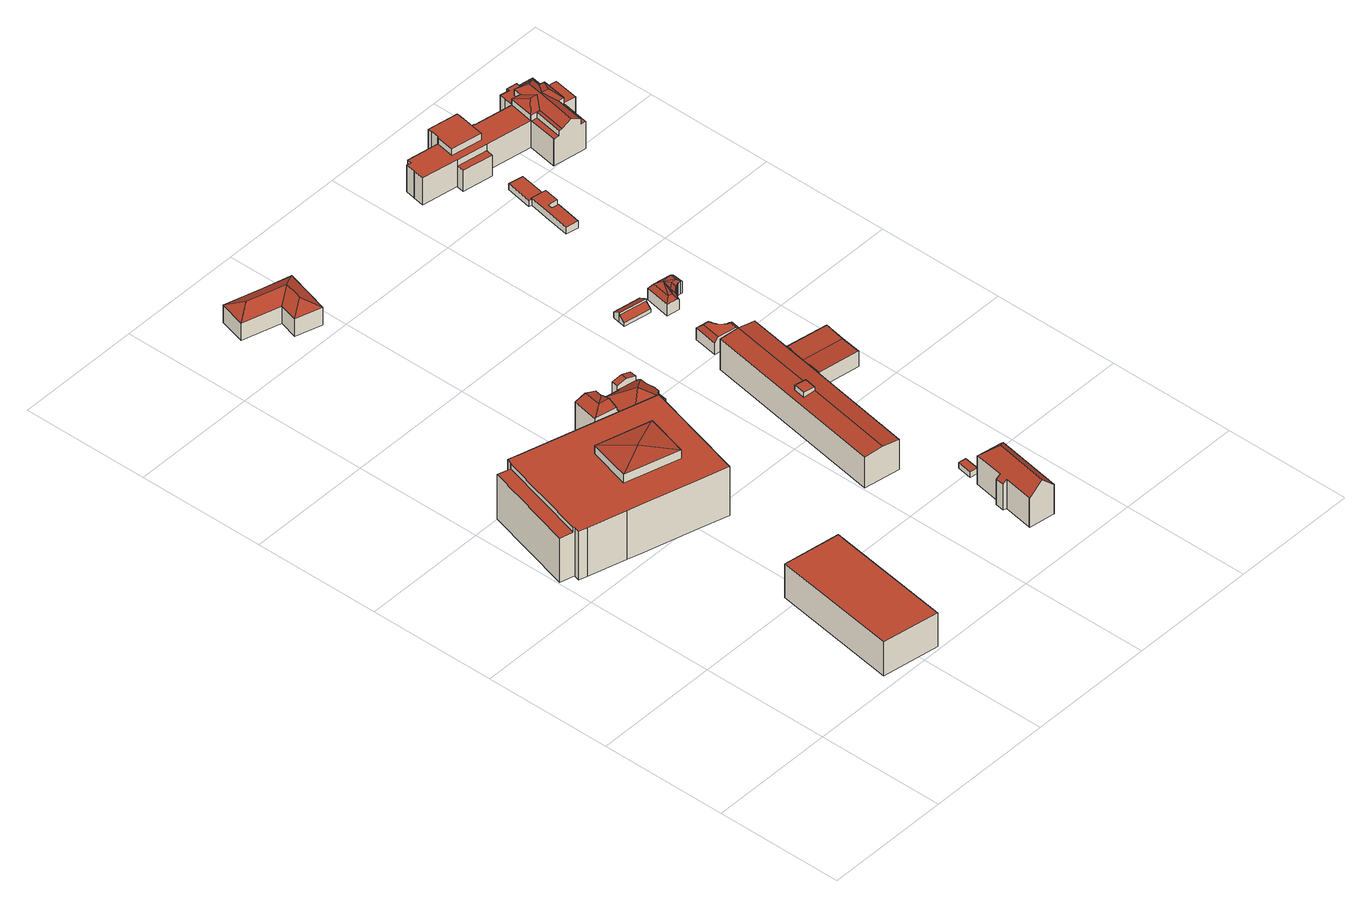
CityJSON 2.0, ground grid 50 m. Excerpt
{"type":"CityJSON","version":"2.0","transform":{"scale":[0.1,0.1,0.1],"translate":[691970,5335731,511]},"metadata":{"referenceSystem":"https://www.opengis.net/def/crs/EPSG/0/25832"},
"CityObjects":{
"building1":{"type":"Building","attributes":{"Gemeindeschluessel":"09162000","HoeheDach":"527.610","HoeheGrund":"512.889","Methode":"2000","NiedrigsteTraufeDesGebaeudes":"527.610","Geometrietyp2DReferenz":"3000","function":"31001_3000","roofType":"1000","measuredHeight":14.72,"storeysAboveGround":3},"geometry":[{"type":"MultiSurface","lod":"2","boundaries":[[[0,1,2,3]],[[4,1,0,5,6]],[[6,5,7,8]],[[5,0,3,7]],[[4,9,2,1]],[[2,9,8,7,3]],[[4,6,8,9]]],"semantics":{"surfaces":[{"type":"WallSurface"},{"type":"GroundSurface"},{"type":"RoofSurface"}],"values":[0,1,0,0,0,2,0]}}]},
"building2":{"type":"Building","attributes":{"Gemeindeschluessel":"09162000","HoeheDach":"538.360","HoeheGrund":"512.456","Methode":"2000","NiedrigsteTraufeDesGebaeudes":"531.650","Geometrietyp2DReferenz":"3000","function":"31001_3000","roofType":"1000","measuredHeight":25.9,"storeysAboveGround":4},"geometry":[{"type":"MultiSurface","lod":"2","boundaries":[[[10,11,12]],[[13,11,14,15]],[[16,14,10]],[[17,16,12,18]],[[19,20,21,22,23,24]],[[25,26,27,28]],[[16,10,12]],[[29,28,27,30]],[[31,32,33,34,35,20,19,24,36,37,38,39,40,41],[13,15,17,18]],[[26,38,37,42,43,30,27]],[[21,20,35,44]],[[25,39,38,26]],[[45,46,40,39,25,28,29]],[[10,14,11]],[[18,12,11,13]],[[42,37,36,47]],[[48,31,41,49]],[[49,41,40,46]],[[50,32,31,48]],[[51,52,44,35,34,33,32,50]],[[44,52,51,50,48,49,46,45,29,30,43,42,47,23,22,21]],[[47,36,24,23]],[[15,14,16,17]]],"semantics":{"surfaces":[{"type":"RoofSurface"},{"type":"WallSurface"},{"type":"GroundSurface"}],"values":[0,1,0,1,1,0,0,1,0,1,1,1,1,0,1,1,1,1,1,1,2,1,1]}}]},
"building3":{"type":"Building","attributes":{"Gemeindeschluessel":"09162000","HoeheDach":"514.206","HoeheGrund":"512.223","Methode":"1000","NiedrigsteTraufeDesGebaeudes":"514.206","Geometrietyp2DReferenz":"3000","function":"31001_9998","roofType":"1000","measuredHeight":1.98},"geometry":[{"type":"MultiSurface","lod":"2","boundaries":[[[53,54,55,56]],[[57,58,54,53]],[[59,60,58,57]],[[56,55,60,59]],[[59,57,53,56]],[[55,54,58,60]]],"semantics":{"surfaces":[{"type":"WallSurface"},{"type":"GroundSurface"},{"type":"RoofSurface"}],"values":[0,0,0,0,1,2]}}]},
"building4":{"type":"Building","attributes":{"Gemeindeschluessel":"09162000","HoeheDach":"523.673","HoeheGrund":"513.260","Methode":"1000","NiedrigsteTraufeDesGebaeudes":"520.804","Geometrietyp2DReferenz":"3000","function":"31001_9998","roofType":"3200","measuredHeight":10.41,"storeysAboveGround":2},"geometry":[{"type":"MultiSurface","lod":"2","boundaries":[[[61,62,63,64]],[[62,65,66,63]],[[67,68,69]],[[70,71,72,73,69,74]],[[65,75,76,72,77,66]],[[67,78,76,79,80,68]],[[80,79,81,82,83,68]],[[84,61,64,85,86,71,70,74,83,82,81]],[[62,87,79,76,75,65]],[[63,66,77,72,71,86,85,64]],[[61,84,81,79,87,62]],[[74,69,68,83]],[[73,72,76,78,67,69]]],"semantics":{"surfaces":[{"type":"WallSurface"},{"type":"RoofSurface"},{"type":"GroundSurface"}],"values":[0,1,1,0,1,1,0,2,1,0,0,0,1]}}]},
"building5":{"type":"Building","attributes":{"Gemeindeschluessel":"09162000","HoeheDach":"528.743","HoeheGrund":"512.381","Methode":"2000","NiedrigsteTraufeDesGebaeudes":"523.044","Geometrietyp2DReferenz":"3000","function":"31001_9998","roofType":"3500","measuredHeight":16.36,"storeysAboveGround":2},"geometry":[{"type":"MultiSurface","lod":"2","boundaries":[[[88,89,90,91,92,93,94,95]],[[91,90,96,97,98,99,100,101]],[[102,103,104,105,106,107,99,98]],[[107,108,109,110,111,112,113,114,99]],[[115,116,117,118,119]],[[119,120,121,94,93]],[[122,123,124,125,126,127]],[[128,112,111,129]],[[130,104,103,131]],[[132,133,102,98,97]],[[134,105,104,130]],[[135,136,137,138]],[[139,113,112,128]],[[118,117,140,141,142]],[[121,143,95,94]],[[91,101,116,115,92]],[[125,144,145,146,126]],[[145,147,148,146]],[[149,150,108,107,106]],[[119,118,142,120]],[[151,96,90,89]],[[139,138,137,114,113]],[[152,110,109,153]],[[123,140,117,116,101,100,124]],[[153,109,108,150]],[[141,143,121,120,142]],[[132,97,96,151]],[[92,115,119,93]],[[125,124,100,99,114,137,136,144]],[[129,111,110,152]],[[146,148,127,126]],[[149,106,105,134]],[[131,103,102,133]],[[135,154,147,145,144,136]],[[149,134,130,131,133,132,151,89,88,95,143,141,140,123,122,154,135,138,139,128,129,152,153,150]],[[154,122,127,148,147]]],"semantics":{"surfaces":[{"type":"WallSurface"},{"type":"RoofSurface"},{"type":"GroundSurface"}],"values":[0,1,1,1,1,1,0,0,0,0,0,0,0,0,0,0,0,1,0,1,0,0,0,0,0,0,0,1,1,0,1,0,0,0,2,0]}}]},
"building6":{"type":"Building","attributes":{"Gemeindeschluessel":"09162000","HoeheDach":"530.470","HoeheGrund":"513.031","Methode":"2000","NiedrigsteTraufeDesGebaeudes":"523.974","Geometrietyp2DReferenz":"3000","function":"31001_9998","roofType":"3200","measuredHeight":17.44,"storeysAboveGround":4},"geometry":[{"type":"MultiSurface","lod":"2","boundaries":[[[155,156,157,158]],[[159,160,161,162]],[[163,164,165,166]],[[160,159,167,168]],[[163,169,170,171,164]],[[158,157,168,167]],[[172,173,165,164,171]],[[174,175,173,172,176]],[[155,177,174,176,156]],[[178,177,155,158,167,159,162,169,163,166]],[[178,166,165,173,175]],[[178,175,174,177]],[[160,168,157,156,176,172,171,170,161]],[[170,169,162,161]]],"semantics":{"surfaces":[{"type":"WallSurface"},{"type":"RoofSurface"},{"type":"GroundSurface"}],"values":[0,0,0,0,0,0,1,1,0,2,0,0,1,0]}}]},
"building7":{"type":"Building","attributes":{"Gemeindeschluessel":"09162000","HoeheDach":"515.580","HoeheGrund":"513.237","Methode":"2000","NiedrigsteTraufeDesGebaeudes":"515.580","Geometrietyp2DReferenz":"3000","function":"31001_2463","roofType":"1000","measuredHeight":2.34,"storeysAboveGround":1},"geometry":[{"type":"MultiSurface","lod":"2","boundaries":[[[179,180,181,182]],[[181,180,183,184]],[[182,181,184,185]],[[185,184,183,186]],[[186,183,180,179]],[[185,186,179,182]]],"semantics":{"surfaces":[{"type":"WallSurface"},{"type":"RoofSurface"},{"type":"GroundSurface"}],"values":[0,1,0,0,0,2]}}]},
"building8":{"type":"Building","attributes":{"name":"Bayerischer Oberster Rechnungshof","Gemeindeschluessel":"09162000","HoeheDach":"528.540","HoeheGrund":"513.032","Methode":"2000","NiedrigsteTraufeDesGebaeudes":"526.056","Geometrietyp2DReferenz":"3000","function":"31001_3000","roofType":"9999","measuredHeight":15.51,"storeysAboveGround":4},"geometry":[{"type":"MultiSurface","lod":"2","boundaries":[[[187,188,189,190]],[[191,192,193,194]],[[195,196,197,187,190,198]],[[195,198,199,200,201]],[[197,202,188,187]],[[203,196,195,201]],[[204,205,192,191]],[[194,193,206,207]],[[190,189,199,198]],[[203,201,200,191,194,207,204,208]],[[207,206,205,204]],[[200,199,189,188,202,208,204,191]],[[192,205,206,193]],[[197,196,203,208,202]]],"semantics":{"surfaces":[{"type":"WallSurface"},{"type":"GroundSurface"},{"type":"RoofSurface"}],"values":[0,0,1,0,0,0,0,0,0,2,0,2,2,0]}}]},
"building9":{"type":"Building","attributes":{"Gemeindeschluessel":"09162000","HoeheDach":"517.560","HoeheGrund":"513.304","Methode":"2000","NiedrigsteTraufeDesGebaeudes":"517.560","Geometrietyp2DReferenz":"3000","function":"31001_3000","roofType":"1000","measuredHeight":4.26},"geometry":[{"type":"MultiSurface","lod":"2","boundaries":[[[209,210,211,212]],[[213,211,210,214]],[[215,213,214,216]],[[214,210,209,216]],[[215,212,211,213]],[[216,209,212,215]]],"semantics":{"surfaces":[{"type":"RoofSurface"},{"type":"WallSurface"},{"type":"GroundSurface"}],"values":[0,1,2,1,1,1]}}]},
"building10":{"type":"Building","attributes":{"Gemeindeschluessel":"09162000","HoeheDach":"517.150","HoeheGrund":"512.860","Methode":"2000","NiedrigsteTraufeDesGebaeudes":"514.537","Geometrietyp2DReferenz":"3000","function":"31001_2000","roofType":"2200","measuredHeight":4.29},"geometry":[{"type":"MultiSurface","lod":"2","boundaries":[[[217,218,219,220]],[[221,222,223,224]],[[220,219,225,226]],[[227,228,229,230]],[[227,222,221,231,226,225,228]],[[232,233,218,217]],[[228,225,219,218,233,229]],[[226,231,221,224,234,232,217,220]],[[223,230,229,233,232,234,224]],[[222,227,230,223]]],"semantics":{"surfaces":[{"type":"WallSurface"},{"type":"RoofSurface"},{"type":"GroundSurface"}],"values":[0,0,0,0,0,0,1,2,0,1]}}]},
"building11":{"type":"Building","attributes":{"Gemeindeschluessel":"09162000","HoeheDach":"519.830","HoeheGrund":"512.779","Methode":"2000","NiedrigsteTraufeDesGebaeudes":"517.664","Geometrietyp2DReferenz":"3000","function":"31001_2000","roofType":"1000","measuredHeight":7.05},"geometry":[{"type":"MultiSurface","lod":"2","boundaries":[[[235,236,237,238,239,240,241,242]],[[243,244,245,246,247,248]],[[249,250,251,252]],[[253,238,237,254]],[[255,256,257,246,245]],[[249,258,243,248,259,250]],[[260,242,241,251]],[[247,246,257,261,262,263,264]],[[259,260,251,250]],[[265,261,257,256]],[[266,239,238,253]],[[267,252,251,241,240]],[[268,244,243,258]],[[269,262,261,265]],[[269,270,271,263,262]],[[255,245,244,268]],[[267,240,239,266]],[[272,273,271,270]],[[249,252,267,266,253,254,272,270,269,265,256,255,268,258]],[[272,254,237,236,273]],[[248,247,264,235,242,260,259]],[[264,263,271,273,236,235]]],"semantics":{"surfaces":[{"type":"RoofSurface"},{"type":"WallSurface"},{"type":"GroundSurface"}],"values":[0,0,1,1,1,1,0,0,0,1,1,1,1,1,1,1,1,1,2,1,0,0]}}]},
"building12":{"type":"Building","attributes":{"Gemeindeschluessel":"09162000","HoeheDach":"519.658","HoeheGrund":"512.977","Methode":"2000","NiedrigsteTraufeDesGebaeudes":"519.260","Geometrietyp2DReferenz":"3000","function":"31001_3000","roofType":"1000","measuredHeight":6.68,"storeysAboveGround":2},"geometry":[{"type":"MultiSurface","lod":"2","boundaries":[[[274,275,276,277,278]],[[279,280,281,282,283]],[[284,285,280,279]],[[283,282,274,278]],[[281,280,285,286]],[[276,284,279,283,278,277]],[[274,282,281,286,275]],[[276,275,286,285,284]]],"semantics":{"surfaces":[{"type":"WallSurface"},{"type":"RoofSurface"},{"type":"GroundSurface"}],"values":[0,0,0,0,1,2,1,0]}}]},
"building13":{"type":"Building","attributes":{"Gemeindeschluessel":"09162000","HoeheDach":"519.890","HoeheGrund":"512.591","Methode":"2000","NiedrigsteTraufeDesGebaeudes":"516.769","Geometrietyp2DReferenz":"3000","function":"31001_2000","roofType":"3600","measuredHeight":7.3},"geometry":[{"type":"MultiSurface","lod":"2","boundaries":[[[287,288,289,290,291]],[[292,293,287,291]],[[294,295,296,297]],[[298,299,300,301]],[[302,303,294,297,304,305]],[[306,307,308,309]],[[310,298,301,311,312,313,288,287,293,314,302,305,315,316]],[[317,307,306]],[[317,306,296]],[[318,310,316,319]],[[290,289,320,321,322,323,324]],[[298,310,318,325,299]],[[323,326,317]],[[326,307,317]],[[295,317,296]],[[314,327,303,302]],[[305,304,309,315]],[[318,319,308,307,326,325]],[[324,317,295]],[[292,291,290,324,295,294,303,327]],[[293,292,327,314]],[[301,300,328,311]],[[297,296,306,309,304]],[[312,321,320,313]],[[313,320,289,288]],[[319,316,315,309,308]],[[322,328,300,299,325,326,323]],[[323,317,324]],[[312,311,328,322,321]]],"semantics":{"surfaces":[{"type":"WallSurface"},{"type":"RoofSurface"},{"type":"GroundSurface"}],"values":[0,0,1,0,0,1,2,1,1,0,1,0,1,1,1,0,0,1,1,1,0,0,1,0,0,0,1,1,0]}}]},
"building14":{"type":"Building","attributes":{"Gemeindeschluessel":"09162000","HoeheDach":"515.075","HoeheGrund":"512.190","Methode":"1000","NiedrigsteTraufeDesGebaeudes":"515.075","Geometrietyp2DReferenz":"3000","function":"31001_2000","roofType":"1000","measuredHeight":2.88},"geometry":[{"type":"MultiSurface","lod":"2","boundaries":[[[329,330,331,332,333,334]],[[335,336,337,338,339,334,333,332,340,341,342]],[[332,331,343,340]],[[339,338,344,345]],[[339,345,329,334]],[[345,344,346,347,348,349,350,343,331,330,329]],[[340,343,350,341]],[[335,348,347,336]],[[336,347,346,337]],[[337,346,344,338]],[[341,350,349,342]],[[342,349,348,335]]],"semantics":{"surfaces":[{"type":"WallSurface"},{"type":"GroundSurface"},{"type":"RoofSurface"}],"values":[0,1,0,0,0,2,0,0,0,0,0,0]}}]},
"building15":{"type":"Building","attributes":{"Gemeindeschluessel":"09162000","HoeheDach":"514.674","HoeheGrund":"512.100","Methode":"1000","NiedrigsteTraufeDesGebaeudes":"514.674","Geometrietyp2DReferenz":"3000","function":"31001_2000","roofType":"1000","measuredHeight":2.57},"geometry":[{"type":"MultiSurface","lod":"2","boundaries":[[[351,352,353,354,355,356]],[[354,353,357,358]],[[359,360,361,362]],[[363,361,360,357,353,352,351]],[[364,363,351,356]],[[358,357,360,359]],[[359,362,364,356,355,354,358]],[[364,362,361,363]]],"semantics":{"surfaces":[{"type":"WallSurface"},{"type":"RoofSurface"},{"type":"GroundSurface"}],"values":[0,0,0,1,0,0,2,0]}}]},
"building16":{"type":"Building","attributes":{"Gemeindeschluessel":"09162000","HoeheDach":"527.960","HoeheGrund":"511.820","Methode":"2000","NiedrigsteTraufeDesGebaeudes":"520.756","Geometrietyp2DReferenz":"3000","function":"31001_9998","roofType":"1000","measuredHeight":16.14,"storeysAboveGround":5},"geometry":[{"type":"MultiSurface","lod":"2","boundaries":[[[365,366,367,368,369,370,371]],[[372,373,374,375]],[[376,377,378,379]],[[380,381,382,383,384,385]],[[386,387,388,389,390,391,392]],[[393,394,375,374,395,396]],[[397,398,399,400]],[[401,402,403,404]],[[405,406,407,408,409]],[[410,411,412,413]],[[414,415,416,417]],[[418,419,420,421]],[[422,423,424,425,426,427,428,429]],[[430,431,432,433,434]],[[435,436,437,367,366,438,439]],[[440,441,442,443]],[[377,416,415,370,369,368,386,392,444,445,446,447,448,449,450,451,403,402,378]],[[452,423,422,453]],[[454,455,456,457,458,459,460,452,453,461,462,463,464,465,439,438,366,365,371,466,467,468,469,376,379,401,404,470,471,472,473,474,475,476,477,372,375,394,393,478,479,391,390,389,480,481,482,483,484,418,421,410,413,485,382,381,380,486,487,488,489]],[[428,430,490,429]],[[460,424,423,452]],[[491,492,399,398]],[[485,493,383,382]],[[431,427,426,458,457,456,432]],[[471,450,449,472]],[[494,407,495,496]],[[459,425,424,460]],[[497,498,499,500]],[[397,400,436,435,501]],[[502,503,396,395,374,373,504,505,506,507,508,509]],[[487,486,380,385,510,511,512]],[[513,408,407,494]],[[476,505,504,477]],[[368,367,387,386]],[[514,414,417,515]],[[391,479,478,516,517,444,392]],[[496,495,498,497]],[[400,399,492,518,437,436]],[[446,502,509,447]],[[500,499,511,510]],[[483,519,520,484]],[[458,426,425,459]],[[489,441,440,454]],[[455,454,440,443,521,432,456]],[[446,445,522,523,396,503,502]],[[465,501,435,439]],[[467,514,515,468]],[[404,403,451,470]],[[524,498,495]],[[525,526,527,528,524,495,407,406,492,491]],[[507,506,505,476,475,474]],[[432,521,529,512,433]],[[448,508,507,474,473,472,449]],[[523,516,478,393,396]],[[490,430,434,499,498,524,528,527,526,525]],[[447,509,508,448]],[[433,512,511,499,434]],[[522,445,444,517]],[[464,463,462,461,453,422,429,490,525,491,398,397,501,465]],[[413,412,493,485]],[[405,409,388,387,367]],[[470,451,450,471]],[[379,378,402,401]],[[388,409,408,513,530,519,483,482,481,480,389]],[[517,516,523,522]],[[484,520,419,418]],[[442,529,521,443]],[[518,492,406,405,367,437]],[[477,504,373,372]],[[414,514,467,466,371,370,415]],[[515,417,416,377,376,469,468]],[[427,431,430,428]],[[529,442,441,489,488,487,512]],[[421,420,411,410]],[[494,496,497,500,510,385,384,383,493,412,411,420,419,520,519,530,513]]],"semantics":{"surfaces":[{"type":"WallSurface"},{"type":"RoofSurface"},{"type":"GroundSurface"}],"values":[0,0,0,0,0,0,0,0,1,0,0,0,1,1,0,1,1,0,2,0,0,1,0,0,0,0,0,0,1,1,0,0,0,0,1,0,0,0,0,0,0,0,0,0,0,0,0,0,1,1,0,1,0,0,1,0,1,0,0,0,1,0,0,0,1,0,0,1,0,0,0,0,0,0,1]}}]}
},
"vertices":[
[346,41,19],[570,4,19],[570,4,166],[346,41,166],[642,478,19],[423,536,19],[646,500,19],[423,536,166],[646,500,166],[642,478,166],
[455,1199,274],[371,1312,262],[325,1146,262],[371,1312,226],[585,1252,262],[585,1252,226],[539,1086,262],[539,1086,226],[325,1146,226],[405,1437,226],[726,1347,226],[726,1347,15],[405,1437,15],[199,1495,15],[199,1495,226],[52,1124,206],[152,1483,206],[101,1497,206],[1,1138,206],[1,1138,15],[101,1497,15],[81,1090,226],[229,1048,226],[292,1030,226],[506,970,226],[612,940,226],[162,1505,226],[155,1482,226],[152,1483,226],[52,1124,226],[56,1122,226],[50,1099,226],[155,1482,15],[152,1483,15],[612,940,15],[52,1124,15],[56,1122,15],[162,1505,15],[81,1090,15],[50,1099,15],[229,1048,15],[292,1030,15],[506,970,15],
[668,1474,12],[668,1474,32],[662,1439,32],[662,1439,12],[622,1483,12],[622,1483,32],[616,1447,12],[616,1447,32],
[436,2544,23],[436,2544,98],[333,2575,98],[333,2575,23],[399,2612,127],[333,2576,99],[270,2729,127],[232,2796,98],[203,2692,98],[352,2649,23],[353,2649,23],[353,2649,98],[352,2649,98],[203,2692,23],[405,2633,127],[420,2686,127],[353,2648,98],[367,2701,127],[487,2723,98],[382,2753,98],[487,2723,23],[382,2753,23],[232,2796,23],[457,2618,23],[333,2576,23],[353,2648,23],[457,2618,98],
[622,1483,14],[668,1474,14],[668,1474,123],[665,1475,120],[665,1475,136],[581,1491,136],[578,1491,135],[578,1491,14],[662,1439,123],[657,1408,123],[672,1405,133],[748,1457,177],[684,1545,125],[678,1547,120],[736,1394,133],[734,1377,121],[779,1370,121],[782,1387,133],[802,1384,133],[802,1384,134],[808,1424,134],[812,1425,131],[829,1437,121],[833,1457,121],[822,1480,131],[819,1481,133],[823,1509,133],[671,1513,149],[678,1547,137],[676,1547,137],[677,1552,136],[628,1520,149],[640,1588,149],[597,1595,135],[748,1568,14],[743,1534,14],[743,1534,126],[744,1542,120],[744,1542,137],[748,1568,138],[822,1480,14],[833,1457,14],[779,1370,14],[734,1377,14],[657,1408,14],[736,1394,14],[782,1387,14],[819,1525,14],[819,1525,123],[825,1523,123],[825,1523,14],[819,1481,14],[676,1547,14],[681,1580,14],[681,1580,136],[597,1595,14],[820,1528,120],[820,1528,138],[783,1535,148],[824,1555,138],[788,1561,148],[802,1384,14],[808,1424,14],[662,1439,14],[829,1437,14],[812,1425,14],[824,1555,14],
[1207,165,20],[1207,165,144],[1208,168,144],[1208,168,20],[1214,286,20],[1214,286,130],[1219,320,130],[1219,320,20],[1255,434,20],[1255,434,141],[1356,416,141],[1356,416,20],[1228,283,20],[1228,283,144],[1234,317,20],[1234,317,144],[1254,431,144],[1297,370,195],[1355,410,147],[1307,149,149],[1309,149,147],[1260,157,195],[1307,149,20],[1309,149,20],
[1302,524,22],[1302,524,46],[1292,465,46],[1292,465,22],[1272,529,46],[1262,470,46],[1262,470,22],[1272,529,22],
[1229,1181,20],[1229,1181,151],[1224,1149,151],[1224,1149,20],[1132,1029,159],[1132,1029,175],[1088,1037,175],[1088,1037,154],[999,696,20],[1127,1432,20],[1268,1407,20],[1140,671,20],[1140,671,151],[1072,683,159],[999,696,151],[1268,1407,151],[1127,1432,151],[1140,1075,159],[1140,1075,175],[1096,1083,175],[1096,1083,154],[1200,1419,159],
[1272,1141,66],[1278,1173,66],[1229,1181,66],[1224,1149,66],[1229,1181,23],[1278,1173,23],[1224,1149,23],[1272,1141,23],
[1090,1862,19],[1090,1862,43],[1198,1843,43],[1198,1843,19],[1187,1787,19],[1187,1787,35],[1080,1806,35],[1080,1806,19],[1193,1817,58],[1193,1817,19],[1192,1811,53],[1192,1811,61],[1084,1830,61],[1084,1830,53],[1192,1811,19],[1085,1834,19],[1085,1834,59],[1084,1830,19],
[1225,1539,88],[1246,1550,68],[1244,1555,69],[1240,1563,69],[1238,1572,69],[1238,1581,67],[1237,1581,67],[1217,1563,88],[1278,1476,67],[1285,1514,67],[1286,1522,67],[1285,1523,68],[1263,1504,88],[1258,1479,88],[1171,1495,18],[1171,1495,67],[1187,1590,67],[1187,1590,18],[1240,1563,18],[1244,1555,18],[1286,1522,18],[1277,1525,18],[1277,1525,69],[1278,1476,18],[1184,1492,88],[1197,1566,88],[1269,1528,69],[1261,1533,68],[1259,1535,67],[1247,1511,88],[1269,1528,18],[1238,1572,18],[1238,1581,18],[1285,1514,18],[1261,1533,18],[1254,1540,18],[1254,1540,68],[1248,1547,18],[1248,1547,68],
[1270,1131,87],[1278,1173,85],[1278,1173,20],[1272,1141,20],[1270,1131,20],[1462,1266,20],[1462,1266,87],[1448,1186,83],[1433,1103,87],[1433,1103,20],[1299,1294,20],[1299,1294,87],[1285,1215,83],
[1274,1754,16],[1280,1761,16],[1280,1761,67],[1275,1755,65],[1274,1754,65],[1269,1746,64],[1269,1746,16],[1254,1731,66],[1246,1746,84],[1230,1749,84],[1214,1738,66],[1321,1777,16],[1321,1777,69],[1312,1776,70],[1312,1776,16],[1263,1730,16],[1263,1730,58],[1214,1738,65],[1214,1738,16],[1243,1823,84],[1313,1811,84],[1334,1820,65],[1231,1838,65],[1330,1776,16],[1303,1775,16],[1294,1771,16],[1287,1766,16],[1265,1738,16],[1231,1838,16],[1336,1820,16],[1270,1804,89],[1330,1776,65],[1336,1820,64],[1287,1766,68],[1294,1771,67],[1297,1772,66],[1287,1784,84],[1262,1766,84],[1327,1777,67],[1310,1787,84],[1265,1738,62],[1303,1775,68],
[1302,2252,41],[1321,2355,41],[1335,2431,41],[1335,2431,12],[1321,2355,12],[1302,2252,12],[1384,2363,12],[1346,2370,12],[1343,2351,12],[1371,2346,12],[1351,2243,12],[1336,2433,12],[1382,2425,12],[1395,2422,12],[1336,2433,41],[1371,2346,41],[1351,2243,41],[1343,2351,41],[1346,2370,41],[1384,2363,41],[1395,2422,41],[1382,2425,41],
[1325,2433,37],[1325,2435,37],[1344,2538,37],[1344,2538,11],[1325,2435,11],[1325,2433,11],[1401,2527,37],[1401,2527,11],[1382,2425,11],[1382,2425,37],[1336,2433,37],[1336,2433,11],[1335,2431,37],[1335,2431,11],
[1367,2654,8],[1549,2622,8],[1549,2622,148],[1549,2622,124],[1367,2654,124],[1366,2654,124],[1366,2654,8],[1392,2802,8],[1392,2802,153],[1390,2789,153],[1390,2789,8],[1247,2675,8],[1247,2675,124],[1105,2700,124],[1105,2700,8],[1705,2721,8],[1706,2729,8],[1711,2756,8],[1711,2756,124],[1706,2729,124],[1705,2721,124],[1566,2720,124],[1566,2720,148],[1567,2720,148],[1567,2720,8],[1566,2720,8],[1413,2747,8],[1413,2747,124],[1387,2773,8],[1389,2784,8],[1389,2784,153],[1387,2773,153],[1553,2503,124],[1553,2503,146],[1573,2617,146],[1573,2617,124],[1112,2744,8],[1112,2744,124],[1113,2744,124],[1113,2744,8],[1594,2665,165],[1624,2660,165],[1603,2715,148],[1567,2722,148],[1567,2721,148],[1656,2778,8],[1656,2778,124],[1654,2766,124],[1654,2766,8],[1366,2653,98],[1366,2653,124],[1247,2674,124],[1247,2674,98],[1613,2773,8],[1613,2773,124],[1615,2785,124],[1615,2785,8],[1663,2485,124],[1664,2490,124],[1668,2514,124],[1669,2518,124],[1673,2542,124],[1683,2597,124],[1661,2601,124],[1642,2488,124],[1661,2601,148],[1683,2597,148],[1683,2599,148],[1670,2651,164],[1642,2657,164],[1530,2510,124],[1549,2621,124],[1549,2621,148],[1549,2621,8],[1530,2510,8],[1732,2590,124],[1749,2688,124],[1701,2697,124],[1684,2599,124],[1413,2749,124],[1384,2754,124],[1371,2681,124],[1251,2702,124],[1264,2774,124],[1140,2795,124],[1137,2778,124],[1120,2782,124],[1664,2490,8],[1663,2485,8],[1732,2590,8],[1684,2599,8],[1683,2599,8],[1683,2597,8],[1673,2542,8],[1669,2518,8],[1668,2514,8],[1642,2488,8],[1603,2495,8],[1565,2501,8],[1553,2503,8],[1529,2507,8],[1366,2653,8],[1361,2624,8],[1242,2645,8],[1247,2674,8],[1120,2782,8],[1137,2778,8],[1140,2795,8],[1264,2774,8],[1265,2774,8],[1270,2805,8],[1271,2810,8],[1273,2823,8],[1417,2768,8],[1413,2749,8],[1567,2721,8],[1567,2722,8],[1572,2752,8],[1573,2757,8],[1577,2780,8],[1676,2762,8],[1700,2698,8],[1700,2697,8],[1701,2697,8],[1749,2688,8],[1642,2488,148],[1565,2501,148],[1585,2615,148],[1676,2762,124],[1603,2715,124],[1608,2746,148],[1608,2746,124],[1685,2732,124],[1685,2732,148],[1679,2702,148],[1679,2702,124],[1529,2507,124],[1371,2681,153],[1384,2754,153],[1273,2823,153],[1271,2810,153],[1270,2805,153],[1265,2774,153],[1264,2774,153],[1251,2702,153],[1700,2698,124],[1700,2698,148],[1700,2697,148],[1567,2722,124],[1361,2624,98],[1242,2645,98],[1417,2768,98],[1413,2749,98],[1573,2617,148],[1573,2757,124],[1577,2780,124],[1684,2599,148],[1384,2754,98],[1387,2773,98],[1641,2710,170],[1603,2495,170],[1623,2608,170],[1632,2658,170],[1641,2709,170],[1701,2697,148],[1572,2752,124]
]}
